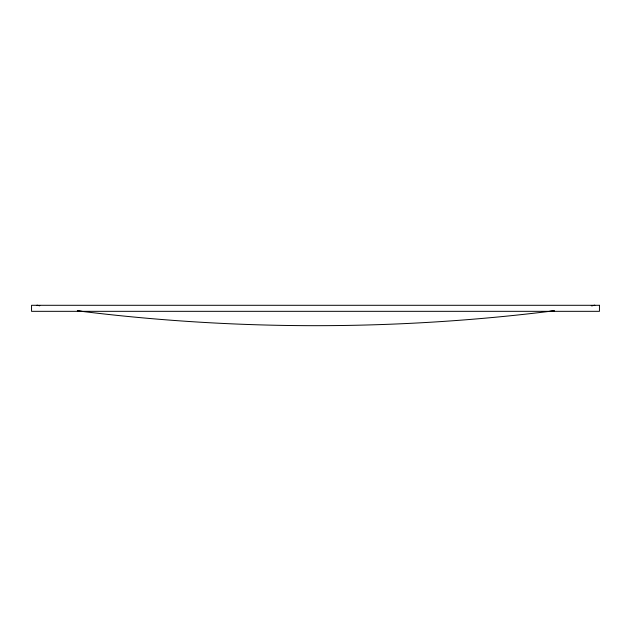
<?xml version="1.0" encoding="UTF-8"?>
<svg xmlns="http://www.w3.org/2000/svg" width="631" height="631" viewBox="0 0 631 631"><rect width="100%" height="100%" fill="white"/><g stroke="black" fill="none" stroke-linecap="round" stroke-linejoin="round"><path stroke-width="0.95" d="M548.607 311.525L554.357 310.752A1916.836 1916.836 0 0 1 77.321 310.807L83.111 311.525M591.279 305.775L594.852 305.294A1916.836 1916.836 0 0 1 591.965 305.719M39.698 305.672L36.866 305.294A1916.836 1916.836 0 0 0 39.753 305.719M599.45 305.294L31.55 305.294L31.55 311.328L599.45 311.328L599.45 305.294"/></g></svg>
